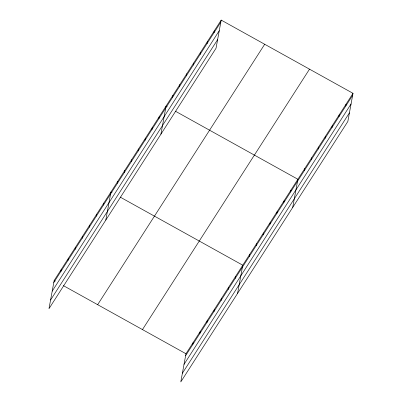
<?xml version="1.0" encoding="UTF-8"?>
<svg xmlns="http://www.w3.org/2000/svg" width="402" height="402" viewBox="0 0 402 402"><rect width="100%" height="100%" fill="white"/><g stroke="black" fill="none" stroke-linecap="round" stroke-linejoin="round"><path stroke-width="0.6" d="M221.2 20.1L54.159 280.516L48.989 308.671L216.035 48.255L221.2 20.1L353.011 93.329L347.841 121.484L180.799 381.9L185.965 353.745L353.011 93.329M60.893 271.44L61.26 269.451M67.993 260.37L68.355 258.38M75.089 249.305L75.455 247.315M82.189 238.235L82.556 236.245M89.289 227.17L89.656 225.18M96.39 216.1L96.756 214.11M103.49 205.035L103.852 203.045M105.786 220.13L110.952 191.975L112.042 192.578M117.479 183.222L117.841 181.232M124.369 172.483L124.736 170.493M131.258 161.74L131.625 159.75M138.147 150.996L138.514 149.006M145.042 140.253L145.403 138.263M151.931 129.514L152.298 127.524M158.82 118.771L159.187 116.781M160.911 134.193L166.076 106.038L167.167 106.641M172.604 97.284L172.966 95.294M179.493 86.546L179.86 84.556M186.382 75.802L186.749 73.812M193.272 65.059L193.638 63.069M200.166 54.315L200.528 52.325M207.055 43.577L207.422 41.587M213.944 32.833L214.311 30.843M192.699 344.665L193.066 342.675M199.799 333.6L200.166 331.61M206.899 322.53L207.266 320.54M214 311.465L214.361 309.475M221.1 300.394L221.462 298.405M228.195 289.329L228.562 287.34M235.296 278.259L235.662 276.269M237.592 293.359L242.763 265.204L120.198 197.111M249.285 256.451L249.652 254.461M256.174 245.707L256.541 243.718M263.069 234.964L263.431 232.974M269.958 224.226L270.325 222.236M276.847 213.482L277.214 211.492M283.737 202.739L284.103 200.749M290.631 191.995L290.993 190.005M292.716 207.422L297.887 179.267L175.322 111.173M304.409 170.513L304.776 168.523M311.299 159.77L311.666 157.78M318.193 149.026L318.555 147.037M325.082 138.288L325.449 136.298M331.972 127.545L332.338 125.555M338.861 116.801L339.228 114.811M345.755 106.058L346.117 104.068M53.793 282.505L220.834 22.09M52.21 291.143L219.251 30.723M50.577 300.038L217.618 39.622M97.656 304.681L264.697 44.265M142.469 329.58L309.515 69.164M185.603 355.735L352.644 95.319M184.015 364.368L351.062 103.952M182.382 373.267L349.428 112.846M54.159 280.516L55.245 281.119M63.4 285.651L185.965 353.745"/></g></svg>
